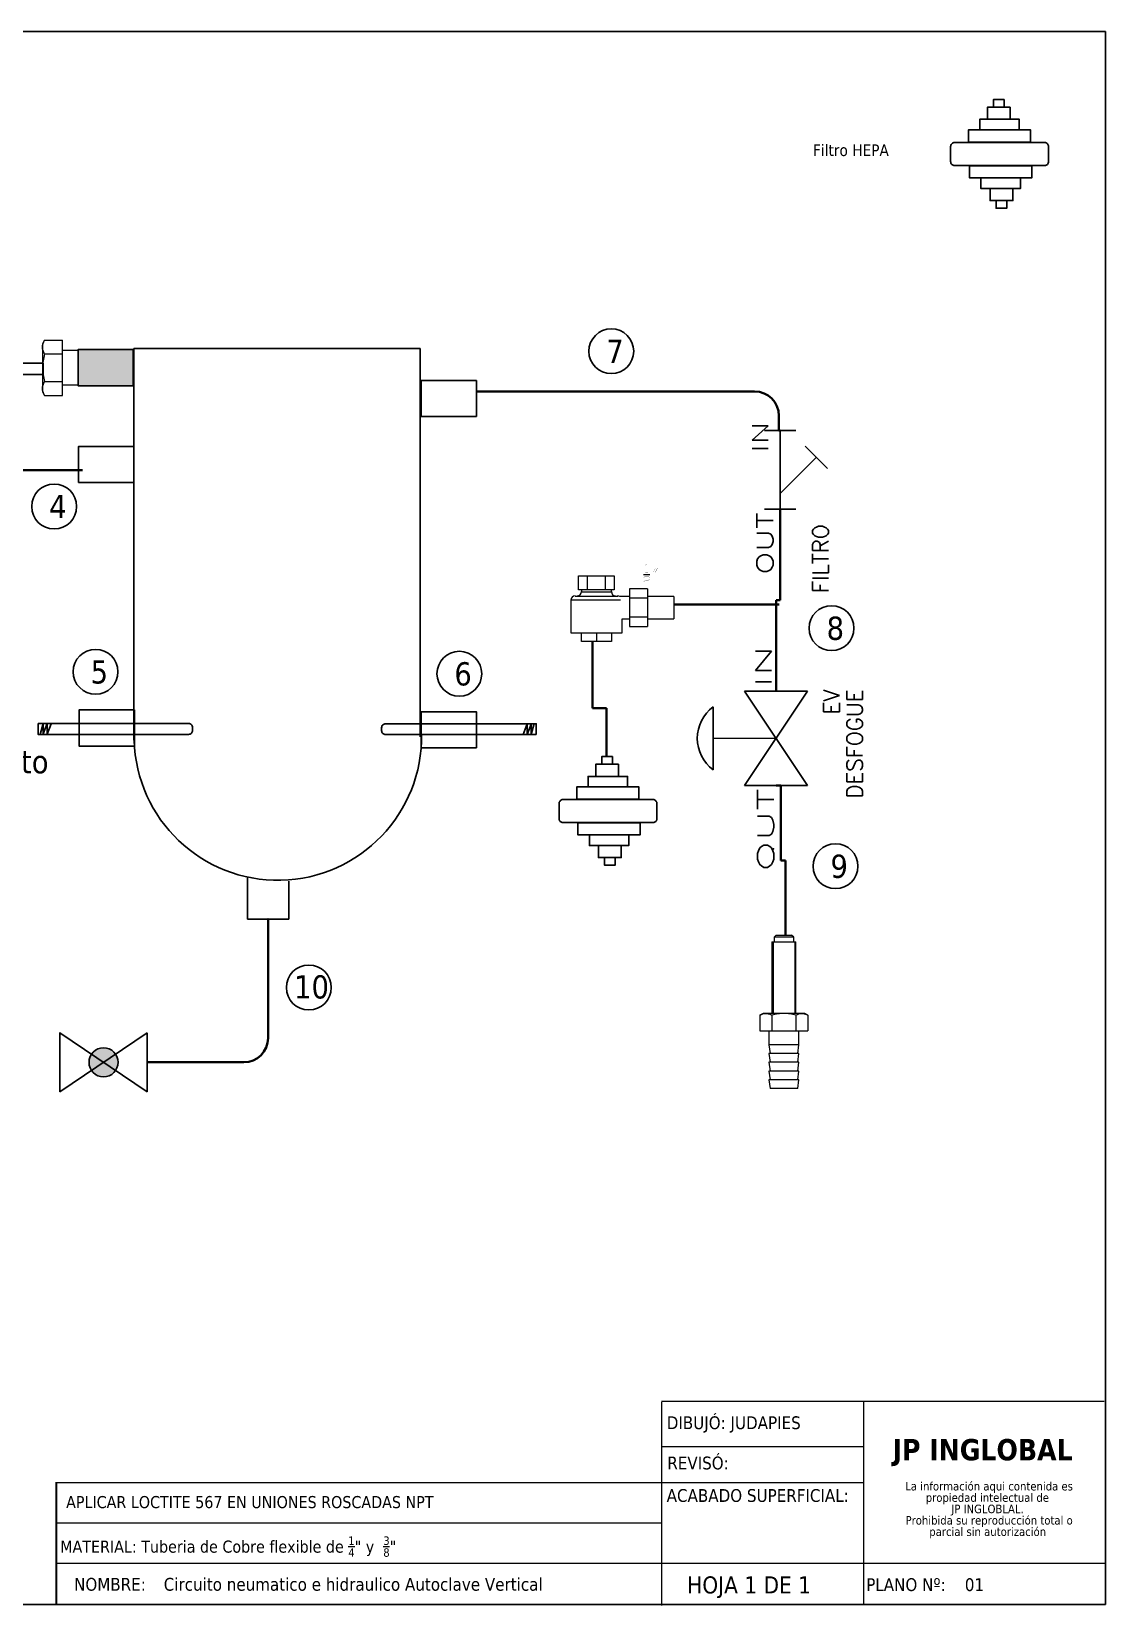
# Model space of a CAD drawing. Header units: millimetres. Extents: x 15 to 265, y 10 to 205.
# Drawn here: x 131.9 to 265, y 9.9 to 205 of the extents above; entities that cross this region are included whole.
import ezdxf
from ezdxf.enums import TextEntityAlignment as Align

# ---------------------------------------------------------------- set-up
doc = ezdxf.new("R2010")
doc.units = ezdxf.units.MM
doc.linetypes.add('CENTERX2', pattern=[20.32, 12.7, -2.54, 2.54, -2.54])
for name, color, linetype in [('CONTORNO', 179, 'Continuous'), ('DESC', 250, 'Continuous'), ('SYMS', 7, 'Continuous'), ('TERMS', 123, 'Continuous'), ('WIRENO', 250, 'Continuous')]:
    doc.layers.add(name, color=color, linetype=linetype)
doc.layers.add('WIRES', color=7, linetype='Continuous', lineweight=35)
doc.styles.add('SLDTEXTSTYLE0', font='tahoma.ttf')
doc.styles.add('SLDTEXTSTYLE1', font='')
doc.styles.get("Standard").update_dxf_attribs({"font": 'tahoma.ttf'})
doc.styles.add('WD', font='romans.shx')
doc.styles.get('SLDTEXTSTYLE1').set_extended_font_data('Tahoma', bold=True)

# ---------------------------------------------------------------- blocks, each defined once
blk = doc.blocks.new('SW_NOTE_2')
at = {"layer": 'CONTORNO', "color": 0, "char_height": 1.0583, "attachment_point": 2, "style": 'SLDTEXTSTYLE0'}
for s, insert in [('La información aqui contenida es ', (10.29, 1.34)), ('propiedad intelectual de', (10.08, -0.07)), ('JP INGLOBLAL.', (10.1, -1.48)), ('Prohibida su reproducción total o ', (10.3, -2.89)), ('parcial sin autorización', (10.12, -4.3))]:
    blk.add_mtext(s, dxfattribs=dict(at, insert=insert))
blk = doc.blocks.new('PT100')
at = {"color": 7, "linetype": 'Continuous', "lineweight": 15}
for p, q in [((12.6327, 10.9194), (12.5264, 10.9194)), ((12.5264, 10.9194), (12.5264, 10.8369)), ((12.6455, 10.8973), (12.6327, 10.9194)), ((12.5264, 10.8571), (12.4289, 10.8571)), ((12.6327, 10.8369), (12.5264, 10.8369)), ((12.5264, 10.8369), (12.5264, 10.6719)), ((12.6455, 10.8781), (12.6455, 10.8973)), ((12.6455, 10.7544), (12.6455, 10.8781)), ((12.6455, 10.6307), (12.6455, 10.7544)), ((12.4289, 10.6516), (12.5264, 10.6516)), ((12.6327, 10.6719), (12.5264, 10.6719)), ((12.5264, 10.6719), (12.5264, 10.5894)), ((12.6327, 10.5894), (12.5264, 10.5894)), ((12.6327, 10.5894), (12.6455, 10.6115)), ((12.6455, 10.6115), (12.6455, 10.6307))]:
    blk.add_line(p, q, dxfattribs=at)
blk.add_lwpolyline([(12.6419, 10.794), (12.9225, 10.794), (12.9225, 10.7263), (12.6419, 10.7263)], close=True)
for points, knots in [([(12.6327, 10.9194), (12.6366, 10.9126), (12.6398, 10.9058), (12.6443, 10.8921), (12.6455, 10.8851), (12.6455, 10.8781)], [0, 0, 0, 0, 0.5, 0.5, 1, 1, 1, 1]), ([(12.6455, 10.8781), (12.6455, 10.8746), (12.6452, 10.8711), (12.644, 10.8641), (12.6431, 10.8607), (12.6398, 10.8504), (12.6366, 10.8436), (12.6327, 10.8369)], [0, 0, 0, 0, 0.25, 0.25, 0.5, 0.5, 1, 1, 1, 1]), ([(12.6455, 10.7544), (12.6455, 10.7683), (12.6442, 10.7825), (12.6398, 10.81), (12.6366, 10.8235), (12.6327, 10.8369)], [0, 0, 0, 0, 0.5, 0.5, 1, 1, 1, 1]), ([(12.6327, 10.6719), (12.6366, 10.6853), (12.6398, 10.6991), (12.6443, 10.7266), (12.6455, 10.7404), (12.6455, 10.7544)], [0, 0, 0, 0, 0.5, 0.5, 1, 1, 1, 1]), ([(12.6327, 10.6719), (12.6366, 10.6651), (12.6398, 10.6584), (12.6443, 10.6446), (12.6455, 10.6377), (12.6455, 10.6307)], [0, 0, 0, 0, 0.5, 0.5, 1, 1, 1, 1]), ([(12.6455, 10.6307), (12.6455, 10.6272), (12.6452, 10.6236), (12.644, 10.6167), (12.6431, 10.6132), (12.6398, 10.6029), (12.6366, 10.5961), (12.6327, 10.5894)], [0, 0, 0, 0, 0.25, 0.25, 0.5, 0.5, 1, 1, 1, 1])]:
    blk.add_open_spline(points, degree=3, knots=knots, dxfattribs=at)
blk = doc.blocks.new('HGVA1_DIAPHRAGM_VALVE2')
at = {"color": 7, "linetype": 'Continuous', "lineweight": 0, "ltscale": 3.2258}
for p, q in [((-0.25, 0.5), (0.25, 0.5)), ((0, 0), (0, 0.5))]:
    blk.add_line(p, q, dxfattribs=at)
for p, q in [((-0.375, -0.25), (-0.375, 0.25)), ((-0.375, -0.25), (0.375, 0.25)), ((-0.375, 0.25), (0.375, -0.25)), ((0.375, -0.25), (0.375, 0.25))]:
    blk.add_line(p, q)
at = {"ltscale": 25.4, "flags": 128}
blk.add_lwpolyline([(0.25, 0.5, 0.5), (-0.25, 0.5)], format="xyb", close=True, dxfattribs=at)
at = {"style": 'WD', "flags": 1}
for tag, p in [('INST', (-0.469, 0.748)), ('LOC', (-0.469, 0.587)), ('TAG1', (-0.469, 0.378))]:
    blk.add_attdef(tag, text='', height=0.125, dxfattribs=at).set_placement(p, align=Align.RIGHT)
at = {"style": 'WD'}
blk.add_attdef('XREF', text='', height=0.0625, rotation=0.0625, dxfattribs=at).set_placement((0.518, 0.271), align=Align.TOP_CENTER)
blk.add_attdef('TERM01', text='', height=0.0625, dxfattribs=at).set_placement((-0.399, 0.018), align=Align.RIGHT)
for tag, p, height in [('X4TERM01', (-0.375, 0), 0.005), ('X1TERM02', (0.375, 0), 0.005), ('TERM02', (0.406, 0.036), 0.0625), ('RATING1', (0.388, -0.162), 0.125), ('DESC1', (0.388, -0.378), 0.125), ('DESC2', (0.388, -0.562), 0.125), ('DESC3', (0.388, -0.752), 0.125), ('WDTAGALT', (0.388, -0.907), 0.125)]:
    blk.add_attdef(tag, p, '', height=height, dxfattribs=at)
at = {"style": 'WD', "flags": 1}
for tag, p in [('WDTYPE', (-0.154, -0.127)), ('FAMILY', (-0.143, -0.17)), ('CAT', (-0.143, -0.215)), ('MFG', (-0.141, -0.246)), ('ASSYCODE', (-0.113, -0.275))]:
    blk.add_attdef(tag, text='', height=0.01, dxfattribs=at).set_placement(p, align=Align.CENTER)
blk = doc.blocks.new('HST1_STRAINER_Y_TYPE')
at = {"ltscale": 3.2258}
for p, q in [((0, 0.125), (0, -0.125)), ((0.625, 0.125), (0.625, -0.125)), ((0, 0), (0.625, 0)), ((0.125, 0), (0.412, -0.287)), ((0.324, -0.376), (0.501, -0.199))]:
    blk.add_line(p, q, dxfattribs=at)
at = {"style": 'WD', "flags": 1}
for tag, height, p in [('INST', 0.125, (0.33, 0.71)), ('LOC', 0.125, (0.306, 0.549)), ('TAG1', 0.125, (0.324, 0.34)), ('FAMILY', 0.01, (1.09, 0.044)), ('CAT', 0.01, (1.09, -0.001)), ('WDTYPE', 0.01, (1.102, -0.093)), ('MFG', 0.01, (1.092, -0.032)), ('ASSYCODE', 0.01, (1.12, -0.061))]:
    blk.add_attdef(tag, text='', height=height, dxfattribs=at).set_placement(p, align=Align.CENTER)
at = {"style": 'WD'}
for tag, height, p in [('WDTAGALT', 0.125, (0.035, 0.2)), ('TERM01', 0.0625, (-0.024, 0.018))]:
    blk.add_attdef(tag, text='', height=height, dxfattribs=at).set_placement(p, align=Align.RIGHT)
for tag, p, height in [('RATING1', (0.6, 0.18), 0.125), ('X4TERM01', (0, 0), 0.005), ('X1TERM03', (0.625, 0), 0.005), ('TERM03', (0.632, 0.013), 0.0625), ('DESC1', (-0.666, -0.258), 0.125), ('DESC2', (-0.666, -0.442), 0.125), ('X8TERM02', (0.412, -0.287), 0.005), ('TERM02', (0.447, -0.365), 0.0625), ('DESC3', (-0.666, -0.632), 0.125)]:
    blk.add_attdef(tag, p, '', height=height, dxfattribs=at)
blk.add_attdef('XREF', text='', height=0.0625, rotation=0.0625, dxfattribs=at).set_placement((0.649, -0.434), align=Align.TOP_CENTER)
blk = doc.blocks.new('WDDOT')
for radius in [0.03, 0.0187, 0.00929]:
    blk.add_circle((0, 0), radius)
blk = doc.blocks.new('Acople Estriado')
at = {"color": 7, "linetype": 'Continuous', "lineweight": 15}
for p, q in [((6.811, 5.678), (6.796, 5.663)), ((6.796, 5.663), (6.796, 5.633)), ((6.931, 5.663), (6.796, 5.663)), ((6.811, 5.678), (6.916, 5.678)), ((6.931, 5.663), (6.916, 5.678)), ((6.931, 5.633), (6.931, 5.663)), ((6.78, 5.633), (6.78, 5.138)), ((6.78, 5.633), (6.947, 5.633)), ((6.947, 5.138), (6.947, 5.633)), ((6.721, 5.138), (6.699, 5.126)), ((6.699, 5.126), (6.699, 5.019)), ((6.74, 5.138), (6.721, 5.138)), ((6.864, 5.138), (6.74, 5.138)), ((6.781, 5.126), (6.781, 5.019)), ((6.988, 5.138), (6.864, 5.138)), ((6.946, 5.126), (6.946, 5.019)), ((7.007, 5.138), (6.988, 5.138)), ((7.029, 5.126), (7.007, 5.138)), ((7.029, 5.126), (7.029, 5.019)), ((6.699, 5.019), (6.781, 5.019)), ((6.761, 5.019), (6.761, 4.922)), ((6.781, 5.019), (6.946, 5.019)), ((6.946, 5.019), (7.029, 5.019)), ((6.967, 4.922), (6.967, 5.019)), ((6.761, 4.922), (6.769, 4.862)), ((6.864, 4.922), (6.761, 4.922)), ((6.967, 4.922), (6.864, 4.922)), ((6.959, 4.862), (6.967, 4.922)), ((6.761, 4.862), (6.769, 4.802)), ((6.864, 4.862), (6.761, 4.862)), ((6.761, 4.802), (6.769, 4.742)), ((6.864, 4.802), (6.761, 4.802)), ((6.967, 4.862), (6.864, 4.862)), ((6.967, 4.802), (6.864, 4.802)), ((6.959, 4.802), (6.967, 4.862)), ((6.959, 4.742), (6.967, 4.802)), ((6.761, 4.742), (6.769, 4.682)), ((6.864, 4.742), (6.761, 4.742)), ((6.761, 4.682), (6.769, 4.622)), ((6.864, 4.682), (6.761, 4.682)), ((6.967, 4.742), (6.864, 4.742)), ((6.967, 4.682), (6.864, 4.682)), ((6.959, 4.682), (6.967, 4.742)), ((6.959, 4.622), (6.967, 4.682)), ((6.864, 4.622), (6.769, 4.622)), ((6.959, 4.622), (6.864, 4.622))]:
    blk.add_line(p, q, dxfattribs=at)
at = {"color": 7, "linetype": 'Continuous', "lineweight": 0}
for p, q in [((6.79, 5.633), (6.79, 5.138)), ((6.938, 5.633), (6.938, 5.138))]:
    blk.add_line(p, q, dxfattribs=at)
at = {"color": 7, "linetype": 'Continuous', "lineweight": 15}
for points, knots in [([(6.699, 5.126), (6.706, 5.13), (6.712, 5.133), (6.726, 5.137), (6.733, 5.138), (6.74, 5.138)], [0, 0, 0, 0, 0.5, 0.5, 1, 1, 1, 1]), ([(6.74, 5.138), (6.744, 5.138), (6.747, 5.138), (6.754, 5.137), (6.757, 5.136), (6.768, 5.133), (6.775, 5.13), (6.781, 5.126)], [0, 0, 0, 0, 0.25, 0.25, 0.5, 0.5, 1, 1, 1, 1]), ([(6.864, 5.138), (6.85, 5.138), (6.836, 5.137), (6.808, 5.133), (6.795, 5.13), (6.781, 5.126)], [0, 0, 0, 0, 0.5, 0.5, 1, 1, 1, 1]), ([(6.946, 5.126), (6.933, 5.13), (6.919, 5.133), (6.892, 5.137), (6.878, 5.138), (6.864, 5.138)], [0, 0, 0, 0, 0.5, 0.5, 1, 1, 1, 1]), ([(6.946, 5.126), (6.953, 5.13), (6.96, 5.133), (6.974, 5.137), (6.981, 5.138), (6.988, 5.138)], [0, 0, 0, 0, 0.5, 0.5, 1, 1, 1, 1]), ([(6.988, 5.138), (6.991, 5.138), (6.995, 5.138), (7.002, 5.137), (7.005, 5.136), (7.015, 5.133), (7.022, 5.13), (7.029, 5.126)], [0, 0, 0, 0, 0.25, 0.25, 0.5, 0.5, 1, 1, 1, 1])]:
    blk.add_open_spline(points, degree=3, knots=knots, dxfattribs=at)
blk = doc.blocks.new('HGVA1_BALL_VALVE')
h = blk.add_hatch(color=256)
edge = h.paths.add_edge_path()
edge.add_arc((0, 0), 0.125, 0, 360)
at = {"ltscale": 3.2258}
for p, q in [((-0.375, 0.254), (0.375, -0.254)), ((-0.375, -0.254), (0.375, 0.254)), ((-0.375, 0.254), (-0.375, -0.254)), ((0.375, 0.254), (0.375, -0.254))]:
    blk.add_line(p, q, dxfattribs=at)
at = {"ltscale": 25.4, "flags": 128}
blk.add_lwpolyline([(0.375, 0.254), (0.375, -0.254), (-0.375, 0.254), (-0.375, -0.254)], close=True, dxfattribs=at)
at = {"ltscale": 3.2258}
blk.add_circle((0, 0), 0.125, dxfattribs=at)
at = {"ltscale": 25.4}
blk.add_circle((0, 0), 0.125, dxfattribs=at)
at = {"style": 'WD', "flags": 1}
for tag, height, p in [('INST', 0.125, (0.028, 0.678)), ('LOC', 0.125, (0.011, 0.516)), ('TAG1', 0.125, (0, 0.307)), ('FAMILY', 0.01, (-0.482, -0.121)), ('WDTYPE', 0.01, (-0.475, -0.062)), ('CAT', 0.01, (-0.482, -0.165)), ('MFG', 0.01, (-0.481, -0.197)), ('ASSYCODE', 0.01, (-0.453, -0.226))]:
    blk.add_attdef(tag, text='', height=height, dxfattribs=at).set_placement(p, align=Align.CENTER)
at = {"style": 'WD'}
blk.add_attdef('XREF', text='', height=0.0625, rotation=0.0625, dxfattribs=at).set_placement((0.541, 0.293), align=Align.TOP_CENTER)
blk.add_attdef('TERM01', text='', height=0.0625, dxfattribs=at).set_placement((-0.399, 0.018), align=Align.RIGHT)
for tag, p, height in [('X4TERM01', (-0.375, 0), 0.005), ('X8TERM02', (0, 0), 0.005), ('TERM02', (0.052, -0.037), 0.0625), ('X1TERM03', (0.375, 0), 0.005), ('TERM03', (0.406, 0.036), 0.0625), ('RATING1', (0.409, -0.162), 0.125), ('DESC1', (0.409, -0.341), 0.125), ('DESC2', (0.409, -0.525), 0.125), ('DESC3', (0.409, -0.715), 0.125), ('WDTAGALT', (0.409, -0.873), 0.125)]:
    blk.add_attdef(tag, p, '', height=height, dxfattribs=at)
blk = doc.blocks.new('Nivel')
at = {"layer": 'WIRENO'}
for p, q in [((103.38, 60.01), (103.74, 61.39)), ((103.74, 61.39), (103.74, 60.1)), ((103.74, 60.1), (104.25, 61.39)), ((104.25, 61.39), (104.25, 60.07)), ((104.25, 60.07), (104.74, 61.36))]:
    blk.add_line(p, q, dxfattribs=at)
blk.add_lwpolyline([(103.12, 61.39), (121.77, 61.39, -0.414214), (122.27, 60.89), (122.27, 60.54, -0.414214), (121.77, 60.04), (103.12, 60.04)], format="xyb", close=True, dxfattribs=at)
blk = doc.blocks.new('Trampo')
for points in [[(117.18, 260.47), (116.16, 260.47), (116.16, 260.53), (116.64, 260.53), (116.64, 263.49), (116.17, 263.03), (116.12, 263.08), (116.65, 263.61), (116.7, 263.61), (116.7, 260.53), (117.18, 260.53)], [(119.73, 262.17), (119, 260.7), (118.92, 260.75), (119.65, 262.2)], [(120.48, 262.17), (119.73, 260.7), (119.65, 260.75), (120.39, 262.2)], [(117.75, 258.35), (117.2, 257.8), (116.17, 257.8), (115.68, 257.31), (115.68, 256.33), (117.7, 256.33), (117.7, 256.27), (115.61, 256.27), (115.61, 257.34), (116.16, 257.87), (117.18, 257.87), (117.66, 258.37), (117.66, 258.86), (117.18, 259.34), (116.17, 259.34), (115.68, 258.85), (115.63, 258.9), (116.16, 259.43), (117.2, 259.43), (117.75, 258.88)]]:
    blk.add_hatch(color=7).paths.add_polyline_path(points)
at = {"color": 7, "linetype": 'Continuous', "lineweight": 15}
for points in [[(93.14, 259.47), (105.47, 259.47), (105.47, 254.69), (93.14, 254.69)], [(93.14, 254.69), (93.14, 259.47), (93.14, 259.47)], [(96.24, 254.69), (96.24, 259.47), (96.24, 259.47)], [(102.39, 254.69), (102.39, 259.47), (102.39, 259.47)], [(90.48, 251.05), (90.48, 239.82), (90.48, 239.82)], [(91.97, 252.49), (106.66, 252.49), (106.66, 252.49)], [(94.17, 254.69), (94.17, 253.97), (94.17, 253.97)], [(104.46, 253.97), (104.46, 254.69), (104.46, 254.69)], [(110.68, 252.31), (107.39, 252.31), (107.39, 252.31)], [(116.95, 255.02), (110.68, 255.02), (110.68, 241.9), (116.95, 241.9)], [(116.95, 251.77), (110.68, 251.77), (110.68, 251.77)], [(116.95, 255.02), (116.95, 241.9), (116.95, 241.9)], [(126.1, 252.31), (116.95, 252.31), (116.95, 252.31)], [(126.1, 252.31), (126.1, 244.62), (126.1, 244.62)], [(116.95, 245.16), (110.68, 245.16), (110.68, 245.16)], [(107.93, 239.65), (90.7, 239.65), (90.7, 239.65)], [(104.46, 239.65), (104.46, 236.73), (94.17, 236.73), (94.17, 239.65)], [(99.3, 239.65), (99.3, 236.73), (99.3, 236.73)], [(108.15, 239.82), (108.15, 244.62), (108.15, 244.62)], [(108.15, 244.62), (110.68, 244.62), (110.68, 244.62)], [(116.95, 244.62), (126.1, 244.62), (126.1, 244.62)]]:
    blk.add_lwpolyline(points, dxfattribs=at)
at = {"color": 7, "linetype": 'Continuous', "lineweight": 20}
blk.add_lwpolyline([(115.59, 259.99), (117.71, 259.99), (117.71, 259.99)], dxfattribs=at)
at = {"color": 8, "linetype": 'Continuous', "lineweight": 15}
for points in [[(107.64, 251.05), (90.48, 251.05), (90.48, 251.05)], [(94.17, 253.97), (104.46, 253.97), (104.46, 253.97)], [(90.48, 239.82), (108.15, 239.82), (108.15, 239.82)]]:
    blk.add_lwpolyline(points, dxfattribs=at)
at = {"color": 7, "linetype": 'Continuous', "lineweight": 15}
for points in [[(91.94, 252.53), (91.14, 252.53), (90.48, 251.88), (90.48, 251.07)], [(92.66, 252.53), (93.48, 252.53), (94.12, 253.19), (94.12, 254)], [(104.46, 254), (104.46, 253.19), (105.12, 252.53), (105.92, 252.53)], [(107.36, 252.34), (107.12, 252.46), (106.89, 252.53), (106.64, 252.53)], [(90.48, 239.85), (90.48, 239.74), (90.56, 239.65), (90.68, 239.65)], [(107.92, 239.65), (108.02, 239.65), (108.1, 239.74), (108.1, 239.85)]]:
    blk.add_open_spline(points, degree=3, dxfattribs=at)
blk = doc.blocks.new('HEPA')
at = {"layer": 'WIRENO'}
for points in [[(204.31, 109.12), (205.63, 109.12), (205.63, 110.06), (204.31, 110.06)], [(202.62, 106.31), (207.51, 106.31), (207.51, 107.62), (202.62, 107.62)], [(203.56, 107.62), (206.38, 107.62), (206.38, 109.12), (203.56, 109.12)], [(201.21, 104.8), (208.92, 104.8), (208.92, 106.31), (201.21, 106.31)], [(209.06, 101.86), (201.36, 101.86), (201.36, 100.36), (209.06, 100.36)], [(207.66, 100.36), (202.77, 100.36), (202.77, 99.04), (207.66, 99.04)], [(206.72, 99.04), (203.9, 99.04), (203.9, 97.54), (206.72, 97.54)], [(205.96, 97.54), (204.65, 97.54), (204.65, 96.6), (205.96, 96.6)]]:
    blk.add_lwpolyline(points, close=True, dxfattribs=at)
blk.add_lwpolyline([(199.51, 104.74), (210.65, 104.74, -0.414214), (211.15, 104.24), (211.15, 102.39, -0.414214), (210.65, 101.89), (199.51, 101.89, -0.414214), (199.01, 102.39), (199.01, 104.24, -0.414214)], format="xyb", close=True, dxfattribs=at)

msp = doc.modelspace()

# ---------------------------------------------------------------- hatches: boundary and pattern name
at = {"layer": 'WIRENO'}
h = msp.add_hatch(color=7, dxfattribs=at)
h.dxf.hatch_style = 1
h.paths.add_polyline_path([(137.68, 165.56), (137.68, 161.09), (144.53, 161.09), (144.53, 165.56)])

# ---------------------------------------------------------------- linework, layer by layer
at = {"color": 7, "linetype": 'Continuous'}
for p, q in [((265, 205), (15, 205)), ((265, 10), (265, 205)), ((15, 10), (265, 10))]:
    msp.add_line(p, q, dxfattribs=at)
for p, q in [((144.61, 165.68), (177.82, 165.68)), ((144.61, 117.15), (144.61, 165.68)), ((177.82, 165.68), (178.96, 165.68)), ((178.96, 165.68), (180.09, 165.68)), ((180.09, 165.68), (180.09, 117.56)), ((144.63, 117.14), (144.61, 117.15)), ((144.63, 117.14), (144.63, 117.14)), ((144.8, 115.16), (144.76, 115.16))]:
    msp.add_line(p, q)
at = {"color": 7, "linetype": 'CENTERX2', "lineweight": 0}
for p in [(265, 51.17), (134.96, 10)]:
    msp.add_line(p, (265, 10), dxfattribs=at)
at = {"color": 7, "linetype": 'Continuous', "lineweight": 0}
for p, q in [((264.85, 35.17), (209.97, 35.17)), ((210, 35.07), (210, 9.87)), ((235, 35.07), (235, 9.9)), ((235, 29.55), (209.97, 29.55)), ((235, 25.07), (134.99, 25.07)), ((210, 20.07), (134.99, 20.07)), ((265, 15.07), (134.99, 15.07))]:
    msp.add_line(p, q, dxfattribs=at)
at = {"color": 7, "linetype": 'Continuous', "lineweight": 30}
msp.add_line((134.98, 25.16), (134.96, 10), dxfattribs=at)
for points in [[(144.53, 161.09), (144.53, 165.56), (137.68, 165.56), (137.68, 161.09)], [(187.05, 157.25), (187.05, 161.72), (180.2, 161.72), (180.2, 157.25)], [(144.6, 149.09), (144.6, 153.56), (137.75, 153.56), (137.75, 149.09)], [(144.66, 116.42), (144.66, 120.89), (137.81, 120.89), (137.81, 116.42)], [(187.05, 116.21), (187.05, 120.67), (180.2, 120.67), (180.2, 116.21)]]:
    msp.add_lwpolyline(points, close=True)
msp.add_arc((162.44, 117.59), 17.81, 181.4356, 1.0609)
at = {"layer": 'WIRENO'}
for p, q in [((177.58, 108.19), (177.58, 108.22)), ((177.58, 108.22), (177.58, 108.22)), ((158.67, 100.08), (158.67, 94.97)), ((163.78, 94.97), (163.78, 99.67)), ((158.67, 94.97), (163.78, 94.97))]:
    msp.add_line(p, q, dxfattribs=at)
for centre in [(203.76, 165.36), (134.72, 146.11), (231.05, 131.03), (139.85, 125.62), (184.93, 125.38), (231.54, 101.52), (166.28, 86.48)]:
    msp.add_circle(centre, 2.78, dxfattribs=at)
at = {"layer": 'WIRES'}
for p, q in [((187.05, 160.37), (221.52, 160.37)), ((224.52, 157.37), (224.52, 155.53)), ((224.52, 155.53), (224.69, 155.53)), ((128.57, 150.62), (138.25, 150.62)), ((224.69, 145.78), (224.69, 134.5)), ((211.52, 133.98), (224.12, 133.98)), ((224.69, 134.5), (224.17, 134.5)), ((224.17, 134.5), (224.17, 123.22)), ((224.22, 133.98), (224.55, 133.98)), ((201.43, 129.36), (201.43, 121.11)), ((201.43, 121.11), (203.15, 121.11)), ((203.15, 121.11), (203.15, 115.17)), ((224.17, 111.52), (224.77, 111.52)), ((224.77, 111.52), (224.77, 102.22)), ((224.77, 102.22), (225.36, 102.22)), ((225.36, 102.22), (225.36, 92.93)), ((161.23, 94.97), (161.23, 80.21)), ((158.23, 77.21), (146.24, 77.21))]:
    msp.add_line(p, q, dxfattribs=at)
for centre, radius, start, end in [((221.52, 157.37), 3, 0, 90), ((224.17, 133.98), 0.05, 0, 180), ((158.23, 80.21), 3, 270, 0)]:
    msp.add_arc(centre, radius, start, end, dxfattribs=at)

# ---------------------------------------------------------------- block references
at = {"xscale": 20.736, "yscale": 20.736, "zscale": 20.736, "rotation": 180}
msp.add_blockref('PT100', (395.49, 386.31), dxfattribs=at)
for name, p, xscale, yscale, zscale in [('Trampo', (166.31, 44.48), 0.35856, 0.35856, 0.35856), ('Acople Estriado', (101.6, -9.23), 18, 18, 18)]:
    msp.add_blockref(name, p, dxfattribs=dict(xscale=xscale, yscale=yscale, zscale=zscale))
at = {"layer": 'CONTORNO', "color": 7}
msp.add_blockref('SW_NOTE_2', (240.28, 23.85), dxfattribs=at)
at = {"layer": 'SYMS'}
ref = msp.add_blockref('HST1_STRAINER_Y_TYPE', (224.69, 145.78), dxfattribs=dict(at, xscale=15.6, yscale=15.6, zscale=15.6, rotation=90))
ref.add_attrib('DESC1', 'FILTRO', dxfattribs={"layer": 'DESC', "height": 1.95, "rotation": 90, "style": 'WD'}).set_placement((228.71, 135.38), align=Align.TOP_LEFT)
ref.add_attrib('TERM01', 'OUT', dxfattribs={"layer": 'TERMS', "color": 0, "lineweight": 25, "height": 2, "rotation": 90, "style": 'WD', "width": 1.5}).set_placement((224.4, 145.39), align=Align.BOTTOM_RIGHT)
ref.add_attrib('TERM03', 'IN', dxfattribs={"layer": 'TERMS', "color": 0, "lineweight": 25, "height": 2, "rotation": 90, "style": 'WD', "width": 1.5}).set_placement((223.81, 152.78), align=Align.BOTTOM_LEFT)
ref = msp.add_blockref('HGVA1_DIAPHRAGM_VALVE2', (224.17, 117.37), dxfattribs=dict(at, xscale=15.6, yscale=15.6, zscale=15.6, rotation=90))
ref.add_attrib('DESC1', 'EV', dxfattribs={"layer": 'DESC', "height": 1.95, "rotation": 90, "style": 'WD'}).set_placement((230.07, 123.43), align=Align.TOP_RIGHT)
ref.add_attrib('DESC2', 'DESFOGUE', dxfattribs={"layer": 'DESC', "height": 1.95, "rotation": 90, "style": 'WD'}).set_placement((232.94, 123.43), align=Align.TOP_RIGHT)
ref.add_attrib('TERM01', 'OUT', dxfattribs={"layer": 'TERMS', "color": 0, "height": 2, "rotation": 90, "style": 'WD', "width": 2}).set_placement((223.89, 111.15), align=Align.RIGHT)
ref.add_attrib('TERM02', 'IN', (223.61, 123.71), dxfattribs={"layer": 'TERMS', "color": 0, "height": 2, "rotation": 90, "style": 'WD', "width": 2})
at = {"layer": 'SYMS', "rotation": 90}
msp.add_blockref('WDDOT', (223.84, 103.67), dxfattribs=at)
at = {"layer": 'SYMS'}
msp.add_blockref('WDDOT', (161.23, 94.97), dxfattribs=at)
at = {"layer": 'SYMS', "xscale": 14.4, "yscale": 14.4, "zscale": 14.4}
msp.add_blockref('HGVA1_BALL_VALVE', (140.84, 77.21), dxfattribs=at)
at = {"layer": 'WIRENO'}
for name, p in [('HEPA', (46.8, 86.49)), ('Nivel', (29.61, 57.82)), ('HEPA', (-1.73, 5.04))]:
    msp.add_blockref(name, p, dxfattribs=at)
at = {"layer": 'WIRENO', "rotation": 180}
msp.add_blockref('Nivel', (297.57, 179.22), dxfattribs=at)

# ---------------------------------------------------------------- texts
at = {"attachment_point": 1}
for s, width, insert, char_height in [('\\A1;Filtro HEPA', 13.2345, (228.75, 191), 1.44), ('\\A1;7', 44.8708, (203.14, 166.79), 2.88), ('\\A1;4', 44.8708, (134.1, 147.55), 2.88), ('\\A1;8', 44.8708, (230.44, 132.46), 2.88), ('\\A1;5', 44.8708, (139.23, 127.05), 2.88), ('\\A1;6', 44.8708, (184.31, 126.81), 2.88), ('\\A1;Termostato', 44.8708, (114.48, 115.91), 2.88), ('\\A1;9', 44.8708, (230.92, 102.95), 2.88), ('\\A1;10', 44.8708, (164.45, 88), 2.88)]:
    msp.add_mtext_dynamic_manual_height_columns(s, width=width, gutter_width=1, heights=[0], dxfattribs=dict(at, insert=insert, char_height=char_height))
at = {"color": 7, "linetype": 'Continuous', "lineweight": 0, "attachment_point": 1, "style": 'SLDTEXTSTYLE0'}
for s, insert, char_height in [('REVISÓ:', (210.7, 28.33), 1.587), ('\\A1;APLICAR LOCTITE 567 EN UNIONES ROSCADAS NPT', (136.2, 23.44), 1.5), ('\\A1;MATERIAL: Tuberia de Cobre flexible de {\\H0.7x;\\S1/4;}" y  {\\H0.7x;\\S3/8;}"', (135.47, 18.43), 1.5), ('\\pi-4.7625,l6.35,t12.7;NOMBRE:^ICircuito neumatico e hidraulico Autoclave Vertical', (135.6, 13.29), 1.5875), ('HOJA 1 DE 1', (213.16, 13.48), 2.1167), ('PLANO Nº:    01', (235.35, 13.25), 1.5875)]:
    msp.add_mtext(s, dxfattribs=dict(at, insert=insert, char_height=char_height))
at = {"layer": 'CONTORNO', "color": 7, "char_height": 1.5875, "attachment_point": 1, "style": 'SLDTEXTSTYLE0'}
for s, insert in [('DIBUJÓ: JUDAPIES', (210.63, 33.32)), ('ACABADO SUPERFICIAL:', (210.62, 24.3))]:
    msp.add_mtext(s, dxfattribs=dict(at, insert=insert))
at = {"layer": 'CONTORNO', "insert": (238.63, 30.51), "char_height": 2.6458, "attachment_point": 1, "style": 'SLDTEXTSTYLE1'}
msp.add_mtext('JP INGLOBAL', dxfattribs=at)

doc.saveas('drawing.dxf')
